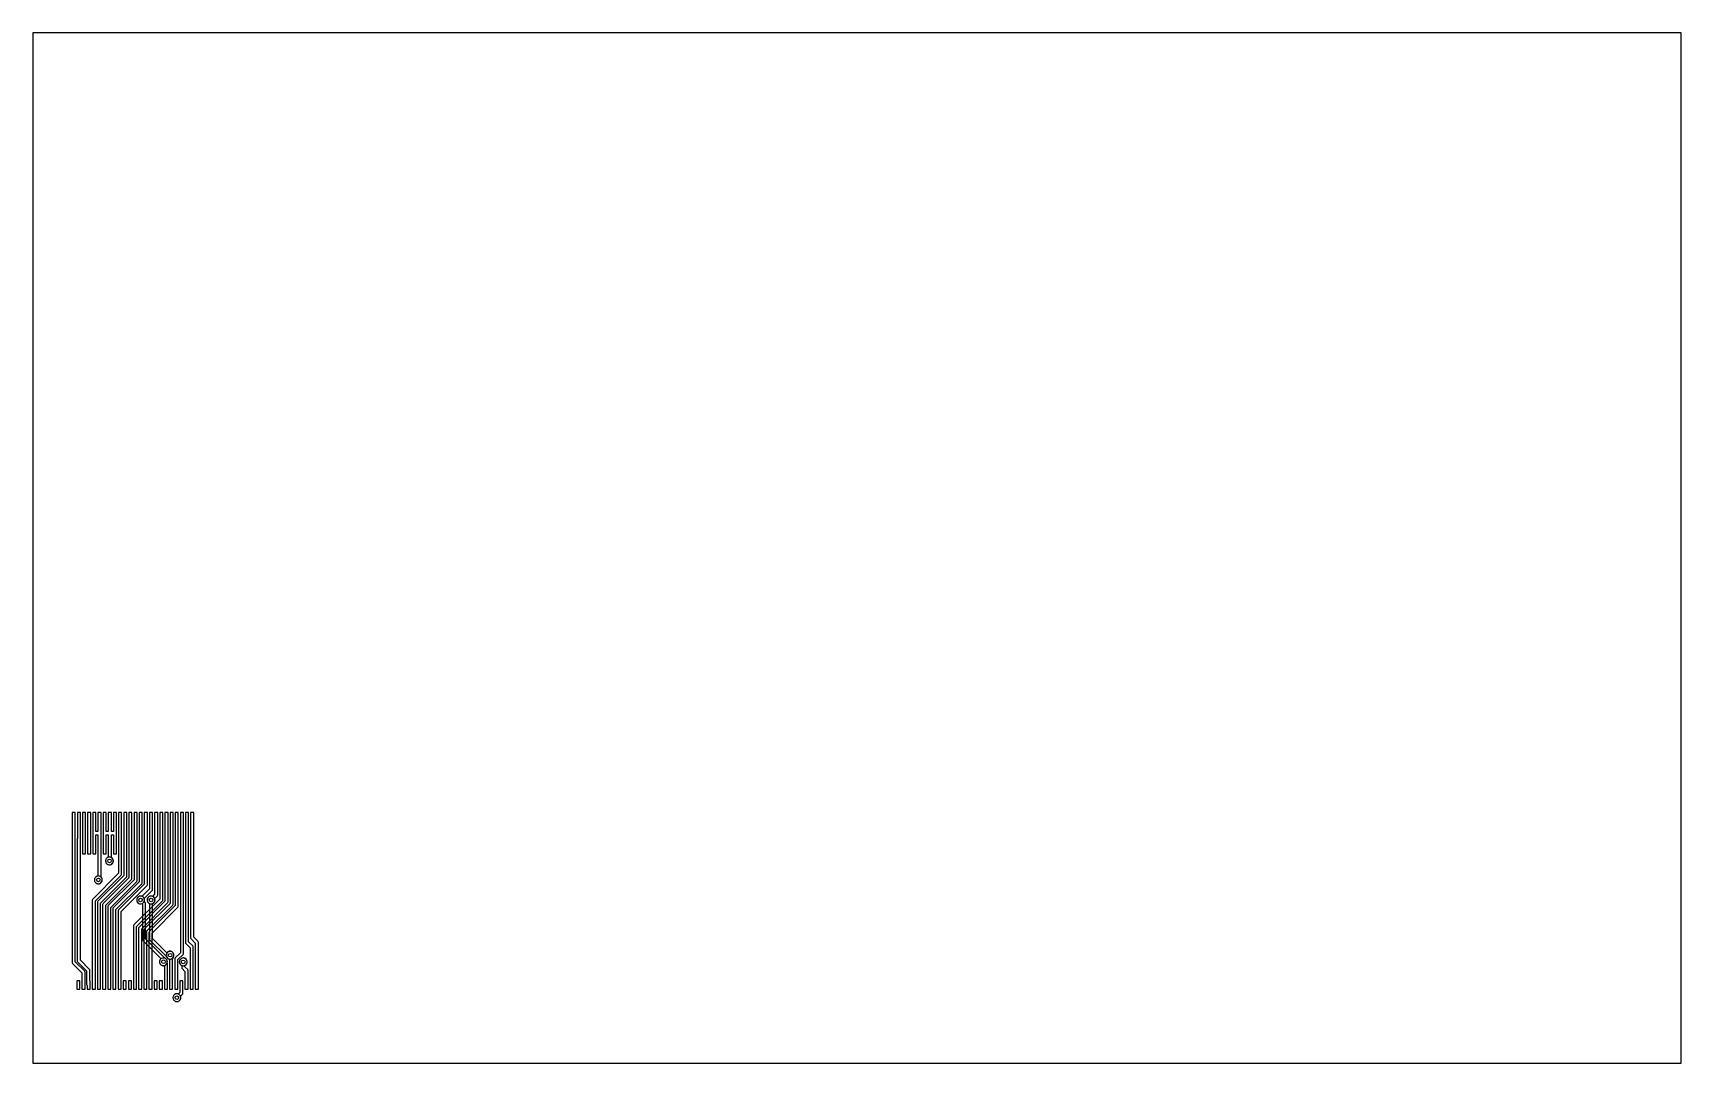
# Model space of a CAD drawing. Header units: millimetres. Extents: x 0 to 160, y 0 to 100.
import ezdxf

# ---------------------------------------------------------------- set-up
doc = ezdxf.new("R2010")
doc.units = ezdxf.units.MM

msp = doc.modelspace()

# ---------------------------------------------------------------- linework, layer by layer
at = {"layer": '16_copper'}
for points in [[(7.5, 19.25), (7.55, 19.26), (7.6, 19.28), (7.64, 19.31), (7.68, 19.34), (7.71, 19.37), (7.74, 19.41), (7.77, 19.45), (7.79, 19.5), (7.8, 19.55), (7.81, 19.6), (7.81, 19.65), (7.8, 19.7), (7.79, 19.74), (7.77, 19.79), (7.74, 19.83), (7.71, 19.87), (7.68, 19.91), (7.64, 19.94), (7.6, 19.96), (7.55, 19.98), (7.5, 19.99), (7.45, 20), (7.4, 20), (7.36, 19.99), (7.31, 19.98), (7.26, 19.96), (7.22, 19.94), (7.18, 19.91), (7.14, 19.87), (7.11, 19.83), (7.09, 19.79), (7.07, 19.74), (7.06, 19.7), (7.05, 19.65), (7.05, 19.6), (7.06, 19.55), (7.07, 19.5), (7.09, 19.45), (7.11, 19.41), (7.14, 19.37), (7.18, 19.34), (7.22, 19.31), (7.26, 19.28), (7.31, 19.26), (7.36, 19.25), (7.4, 19.24), (7.45, 19.24)], [(6.42, 17.41), (6.47, 17.42), (6.52, 17.44), (6.56, 17.46), (6.6, 17.5), (6.63, 17.53), (6.67, 17.57), (6.69, 17.61), (6.71, 17.66), (6.72, 17.71), (6.73, 17.76), (6.73, 17.8), (6.72, 17.85), (6.71, 17.9), (6.69, 17.95), (6.67, 17.99), (6.63, 18.03), (6.6, 18.06), (6.56, 18.1), (6.52, 18.12), (6.47, 18.14), (6.42, 18.15), (6.37, 18.16), (6.33, 18.16), (6.28, 18.15), (6.23, 18.14), (6.18, 18.12), (6.14, 18.1), (6.1, 18.06), (6.07, 18.03), (6.03, 17.99), (6.01, 17.95), (5.99, 17.9), (5.98, 17.85), (5.97, 17.8), (5.97, 17.76), (5.98, 17.71), (5.99, 17.66), (6.01, 17.61), (6.03, 17.57), (6.07, 17.53), (6.1, 17.5), (6.14, 17.46), (6.18, 17.44), (6.23, 17.42), (6.28, 17.41), (6.33, 17.4), (6.37, 17.4)], [(14.67, 9.45), (14.71, 9.46), (14.76, 9.48), (14.8, 9.5), (14.84, 9.53), (14.88, 9.57), (14.91, 9.61), (14.93, 9.65), (14.95, 9.7), (14.96, 9.74), (14.97, 9.79), (14.97, 9.84), (14.96, 9.89), (14.95, 9.94), (14.93, 9.98), (14.91, 10.03), (14.88, 10.07), (14.84, 10.1), (14.8, 10.13), (14.76, 10.16), (14.71, 10.18), (14.67, 10.19), (14.62, 10.2), (14.57, 10.2), (14.52, 10.19), (14.47, 10.18), (14.43, 10.16), (14.38, 10.13), (14.34, 10.1), (14.31, 10.07), (14.28, 10.03), (14.25, 9.98), (14.23, 9.94), (14.22, 9.89), (14.21, 9.84), (14.21, 9.79), (14.22, 9.74), (14.23, 9.7), (14.25, 9.65), (14.28, 9.61), (14.31, 9.57), (14.34, 9.53), (14.38, 9.5), (14.43, 9.48), (14.47, 9.46), (14.52, 9.45), (14.57, 9.44), (14.62, 9.44)], [(14.04, 5.98), (14.09, 5.99), (14.14, 6.01), (14.18, 6.03), (14.22, 6.07), (14.25, 6.1), (14.29, 6.14), (14.31, 6.18), (14.33, 6.23), (14.34, 6.28), (14.35, 6.33), (14.35, 6.37), (14.34, 6.42), (14.33, 6.47), (14.31, 6.52), (14.29, 6.56), (14.25, 6.6), (14.22, 6.63), (14.18, 6.67), (14.14, 6.69), (14.09, 6.71), (14.04, 6.72), (13.99, 6.73), (13.95, 6.73), (13.9, 6.72), (13.85, 6.71), (13.8, 6.69), (13.76, 6.67), (13.72, 6.63), (13.69, 6.6), (13.65, 6.56), (13.63, 6.52), (13.61, 6.47), (13.6, 6.42), (13.59, 6.37), (13.59, 6.33), (13.6, 6.28), (13.61, 6.23), (13.63, 6.18), (13.65, 6.14), (13.69, 6.1), (13.72, 6.07), (13.76, 6.03), (13.8, 6.01), (13.85, 5.99), (13.9, 5.98), (13.95, 5.97), (13.99, 5.97)]]:
    msp.add_lwpolyline(points, close=True, dxfattribs=at)
for points in [[(12.75, 9.46, 0.668179), (12.88, 10.14), (12.84, 10.17, 0.123321), (12.78, 10.22), (10.94, 12.06), (10.94, 15.49, 0.198912), (10.89, 15.6), (10.8, 15.7, 0.957233), (10.11, 16), (10.09, 15.95, 0.637025), (10.59, 15.48), (10.63, 15.43), (10.63, 12, 0.198912), (10.68, 11.89), (12.44, 10.13), (12.42, 10.11), (12.39, 10.08), (12.36, 10.04), (12.33, 10), (12.31, 9.95), (12.3, 9.9), (12.29, 9.85), (12.29, 9.8), (12.3, 9.75), (12.31, 9.71), (12.33, 9.66), (12.36, 9.62), (12.39, 9.58), (12.42, 9.54), (12.46, 9.51), (12.5, 9.49), (12.55, 9.47), (12.6, 9.46), (12.65, 9.45), (12.7, 9.45)], [(13.39, 10.1, 1), (13.24, 10.84), (13.19, 10.83, 0.150131), (13.01, 10.7), (11.62, 12.09), (11.62, 15.48, 0.957229), (11.35, 16.19), (11.3, 16.17, 0.637026), (11.32, 15.48), (11.32, 12.03, 0.198912), (11.36, 11.92), (12.92, 10.36, 0.123321), (12.97, 10.3), (13, 10.26), (13.03, 10.22), (13.06, 10.19), (13.1, 10.15), (13.15, 10.13), (13.19, 10.11), (13.24, 10.1), (13.29, 10.09), (13.34, 10.09)]]:
    msp.add_lwpolyline(points, format="xyb", close=True, dxfattribs=at)
at = {"layer": '1_copper'}
for points in [[(5.06, 7.56, 0.038611), (5.06, 7.58), (5.06, 8.82, 0.198912), (5.02, 8.93), (4.11, 9.84), (4.11, 22.32), (4.11, 22.34), (4.11, 24.32), (3.81, 24.32), (3.81, 22.34, 0.038611), (3.81, 22.32), (3.81, 9.77, 0.198912), (3.85, 9.67), (4.76, 8.76), (4.76, 7.58), (4.76, 7.56), (4.76, 7.18), (5.06, 7.18)], [(5.56, 7.56, 0.07762), (5.56, 7.6), (5.56, 7.98), (5.52, 7.98), (5.52, 9.01, 0.198912), (5.47, 9.12), (4.6, 10), (4.6, 20.32), (4.61, 20.32), (4.61, 24.32), (4.31, 24.32), (4.31, 21.79, 0.119949), (4.29, 21.72), (4.29, 9.93, 0.198912), (4.34, 9.83), (5.21, 8.95), (5.21, 7.62, 0.120621), (5.23, 7.55), (5.24, 7.54, 0.051982), (5.26, 7.51), (5.26, 7.18), (5.56, 7.18)], [(6.06, 7.56, 0.038611), (6.06, 7.58), (6.06, 15.74), (8.57, 18.25, 0.198912), (8.61, 18.36), (8.61, 22.32), (8.61, 22.34), (8.61, 24.32), (8.31, 24.32), (8.31, 22.34, 0.038611), (8.31, 22.32), (8.31, 18.42), (5.8, 15.92, 0.198912), (5.76, 15.81), (5.76, 7.58), (5.76, 7.56), (5.76, 7.18), (6.06, 7.18)], [(6.42, 17.41, 0.605784), (6.61, 18.05), (6.61, 22.32, 0.039069), (6.61, 22.34), (6.61, 24.32), (6.31, 24.32), (6.31, 22.47), (6.11, 22.47), (6.11, 24.32), (5.81, 24.32), (5.81, 22.35, 0.078994), (5.81, 22.3), (5.81, 20.32), (6.11, 20.32), (6.11, 22.17), (6.31, 22.17), (6.31, 18.16), (6.28, 18.15), (6.23, 18.14), (6.18, 18.12), (6.14, 18.1), (6.1, 18.06), (6.07, 18.03), (6.03, 17.99), (6.01, 17.95), (5.99, 17.9), (5.98, 17.85), (5.97, 17.8), (5.97, 17.76), (5.98, 17.71), (5.99, 17.66), (6.01, 17.61), (6.03, 17.57), (6.07, 17.53), (6.1, 17.5), (6.14, 17.46), (6.18, 17.44), (6.23, 17.42), (6.28, 17.41), (6.33, 17.4), (6.37, 17.4)], [(6.56, 7.56, 0.038611), (6.56, 7.58), (6.56, 15.53), (9.07, 18.03, 0.198912), (9.11, 18.14), (9.11, 22.32), (9.11, 22.34), (9.11, 24.32), (8.81, 24.32), (8.81, 22.34, 0.038611), (8.81, 22.32), (8.81, 18.2), (6.3, 15.7, 0.198912), (6.26, 15.59), (6.26, 7.58), (6.26, 7.56), (6.26, 7.18), (6.56, 7.18)], [(7.06, 7.56, 0.038611), (7.06, 7.58), (7.06, 15.32), (9.57, 17.82, 0.198912), (9.61, 17.93), (9.61, 22.32), (9.61, 22.34), (9.61, 24.32), (9.31, 24.32), (9.31, 22.34, 0.038611), (9.31, 22.32), (9.31, 17.99), (6.8, 15.49, 0.198912), (6.76, 15.38), (6.76, 7.58), (6.76, 7.56), (6.76, 7.18), (7.06, 7.18)], [(7.5, 19.25, 0.699132), (7.61, 19.95), (7.61, 22.17), (7.81, 22.17), (7.81, 20.32), (8.11, 20.32), (8.11, 22.29, 0.078994), (8.11, 22.34), (8.11, 24.32), (7.81, 24.32), (7.81, 22.47), (7.61, 22.47), (7.61, 24.32), (7.31, 24.32), (7.31, 22.47), (7.11, 22.47), (7.11, 24.32), (6.81, 24.32), (6.81, 22.35, 0.078994), (6.81, 22.3), (6.81, 20.32), (7.11, 20.32), (7.11, 22.17), (7.31, 22.17), (7.31, 19.98), (7.26, 19.96), (7.22, 19.94), (7.18, 19.91), (7.14, 19.87), (7.11, 19.83), (7.09, 19.79), (7.07, 19.74), (7.06, 19.7), (7.05, 19.65), (7.05, 19.6), (7.06, 19.55), (7.07, 19.5), (7.09, 19.45), (7.11, 19.41), (7.14, 19.37), (7.18, 19.34), (7.22, 19.31), (7.26, 19.28), (7.31, 19.26), (7.36, 19.25), (7.4, 19.24), (7.45, 19.24)], [(7.56, 7.56, 0.038611), (7.56, 7.58), (7.56, 15.11), (10.07, 17.62, 0.198912), (10.11, 17.72), (10.11, 22.32), (10.11, 22.34), (10.11, 24.32), (9.81, 24.32), (9.81, 22.34, 0.038611), (9.81, 22.32), (9.81, 17.79), (7.3, 15.28, 0.198912), (7.26, 15.17), (7.26, 7.58), (7.26, 7.56), (7.26, 7.18), (7.56, 7.18)], [(8.06, 7.56, 0.038611), (8.06, 7.58), (8.06, 14.9), (10.57, 17.41, 0.198912), (10.61, 17.52), (10.61, 22.32), (10.61, 22.34), (10.61, 24.32), (10.31, 24.32), (10.31, 22.34, 0.038611), (10.31, 22.32), (10.31, 17.58), (7.8, 15.07, 0.198912), (7.76, 14.97), (7.76, 7.58), (7.76, 7.56), (7.76, 7.18), (8.06, 7.18)], [(8.56, 7.56, 0.038611), (8.56, 7.58), (8.56, 14.7), (11.07, 17.2, 0.198912), (11.11, 17.31), (11.11, 22.32), (11.11, 22.34), (11.11, 24.32), (10.81, 24.32), (10.81, 22.34, 0.038611), (10.81, 22.32), (10.81, 17.37), (8.3, 14.87, 0.198912), (8.26, 14.76), (8.26, 7.58), (8.26, 7.56), (8.26, 7.18), (8.56, 7.18)], [(10.06, 7.56, 0.038611), (10.06, 7.58), (10.06, 13.24), (12.57, 15.74, 0.198912), (12.61, 15.85), (12.61, 22.32), (12.61, 22.34), (12.61, 24.32), (12.31, 24.32), (12.31, 22.34, 0.038611), (12.31, 22.32), (12.31, 15.91), (9.8, 13.41, 0.198912), (9.76, 13.3), (9.76, 7.58), (9.76, 7.56), (9.76, 7.18), (10.06, 7.18)], [(10.52, 15.46, 0.46627), (10.8, 15.97), (11.57, 16.74, 0.198912), (11.61, 16.84), (11.61, 22.32), (11.61, 22.34), (11.61, 24.32), (11.31, 24.32), (11.31, 22.34, 0.038611), (11.31, 22.32), (11.31, 16.91), (10.59, 16.19), (10.57, 16.19), (10.52, 16.2), (10.47, 16.21), (10.42, 16.21), (10.37, 16.2), (10.33, 16.19), (10.28, 16.17), (10.24, 16.15), (10.2, 16.12), (10.16, 16.08), (10.13, 16.04), (10.11, 16), (10.09, 15.95), (10.08, 15.91), (10.07, 15.86), (10.07, 15.81), (10.08, 15.76), (10.09, 15.71), (10.11, 15.66), (10.13, 15.62), (10.16, 15.58), (10.2, 15.55), (10.24, 15.52), (10.28, 15.49), (10.33, 15.47), (10.37, 15.46), (10.42, 15.45), (10.47, 15.45)], [(10.56, 7.56, 0.038611), (10.56, 7.58), (10.56, 13.03), (13.07, 15.54, 0.198912), (13.11, 15.64), (13.11, 22.32), (13.11, 22.34), (13.11, 24.32), (12.81, 24.32), (12.81, 22.34, 0.038611), (12.81, 22.32), (12.81, 15.71), (10.3, 13.2, 0.198912), (10.26, 13.09), (10.26, 7.58), (10.26, 7.56), (10.26, 7.18), (10.56, 7.18)], [(11.06, 7.56, 0.038611), (11.06, 7.58), (11.06, 12.82), (13.57, 15.33, 0.198912), (13.61, 15.44), (13.61, 22.32), (13.61, 22.34), (13.61, 24.32), (13.31, 24.32), (13.31, 22.34, 0.038611), (13.31, 22.32), (13.31, 15.5), (10.8, 12.99, 0.198912), (10.76, 12.89), (10.76, 7.58), (10.76, 7.56), (10.76, 7.18), (11.06, 7.18)], [(11.54, 15.46, 0.46627), (11.82, 15.96), (12.07, 16.21, 0.198912), (12.11, 16.32), (12.11, 22.32), (12.11, 22.34), (12.11, 24.32), (11.81, 24.32), (11.81, 22.34, 0.038611), (11.81, 22.32), (11.81, 16.38), (11.61, 16.18), (11.59, 16.19), (11.54, 16.2), (11.49, 16.21), (11.44, 16.21), (11.4, 16.2), (11.35, 16.19), (11.3, 16.17), (11.26, 16.14), (11.22, 16.11), (11.18, 16.08), (11.15, 16.04), (11.13, 15.99), (11.11, 15.95), (11.1, 15.9), (11.09, 15.85), (11.09, 15.8), (11.1, 15.75), (11.11, 15.71), (11.13, 15.66), (11.15, 15.62), (11.18, 15.58), (11.22, 15.54), (11.26, 15.51), (11.3, 15.49), (11.35, 15.47), (11.4, 15.46), (11.44, 15.45), (11.49, 15.45)], [(11.56, 7.56, 0.038611), (11.56, 7.58), (11.56, 12.62), (14.07, 15.12, 0.198912), (14.11, 15.23), (14.11, 22.32), (14.11, 22.34), (14.11, 24.32), (13.81, 24.32), (13.81, 22.34, 0.038611), (13.81, 22.32), (13.81, 15.29), (11.3, 12.79, 0.198912), (11.26, 12.68), (11.26, 7.58), (11.26, 7.56), (11.26, 7.18), (11.56, 7.18)], [(14.06, 7.56, 0.038611), (14.06, 7.58), (14.06, 10.04), (14.57, 10.54, 0.198912), (14.61, 10.65), (14.61, 22.32), (14.61, 22.34), (14.61, 24.32), (14.31, 24.32), (14.31, 22.34, 0.038611), (14.31, 22.32), (14.31, 10.71), (13.8, 10.21, 0.198912), (13.76, 10.1), (13.76, 7.58), (13.76, 7.56), (13.76, 7.18), (14.06, 7.18)], [(15.56, 7.56, 0.038611), (15.56, 7.58), (15.56, 11.26, 0.198912), (15.52, 11.37), (15.11, 11.77), (15.11, 22.32), (15.11, 22.34), (15.11, 24.32), (14.81, 24.32), (14.81, 22.34, 0.038611), (14.81, 22.32), (14.81, 11.71, 0.198912), (14.85, 11.6), (15.26, 11.2), (15.26, 7.58), (15.26, 7.56), (15.26, 7.18), (15.56, 7.18)], [(16.06, 7.56, 0.038611), (16.06, 7.58), (16.06, 11.71, 0.198912), (16.02, 11.82), (15.61, 12.22), (15.61, 22.32), (15.61, 22.34), (15.61, 24.32), (15.31, 24.32), (15.31, 22.34, 0.038611), (15.31, 22.32), (15.31, 12.16, 0.198912), (15.35, 12.05), (15.76, 11.65), (15.76, 7.58), (15.76, 7.56), (15.76, 7.18), (16.06, 7.18)], [(13.06, 7.56, 0.038611), (13.06, 7.58), (13.06, 9.59, 0.194928), (13.03, 9.71), (13.04, 9.75, 1), (12.3, 9.9), (12.29, 9.85, 0.503543), (12.76, 9.46), (12.76, 7.58), (12.76, 7.56), (12.76, 7.18), (13.06, 7.18)], [(13.56, 7.56, 0.038611), (13.56, 7.58), (13.56, 10.18, 0.93906), (13.1, 10.79), (13.06, 10.75, 0.638075), (13.26, 10.1), (13.26, 7.58), (13.26, 7.56), (13.26, 7.18), (13.56, 7.18)], [(15.06, 7.56, 0.038611), (15.06, 7.58), (15.06, 8.97, 0.198912), (15.02, 9.07), (14.75, 9.35), (14.75, 9.47, 0.957229), (14.47, 10.18), (14.43, 10.16, 0.637026), (14.44, 9.47), (14.44, 9.28, 0.198912), (14.49, 9.18), (14.76, 8.9), (14.76, 7.58), (14.76, 7.56), (14.76, 7.18), (15.06, 7.18)], [(14.04, 5.98, 0.46627), (14.32, 6.49), (14.52, 6.68, 0.198912), (14.56, 6.79), (14.56, 7.58), (14.56, 7.6), (14.56, 7.98), (14.26, 7.98), (14.26, 7.6, 0.038611), (14.26, 7.58), (14.26, 6.85), (14.11, 6.7), (14.09, 6.71), (14.04, 6.72), (13.99, 6.73), (13.95, 6.73), (13.9, 6.72), (13.85, 6.71), (13.8, 6.69), (13.76, 6.67), (13.72, 6.63), (13.69, 6.6), (13.65, 6.56), (13.63, 6.52), (13.61, 6.47), (13.6, 6.42), (13.59, 6.37), (13.59, 6.33), (13.6, 6.28), (13.61, 6.23), (13.63, 6.18), (13.65, 6.14), (13.69, 6.1), (13.72, 6.07), (13.76, 6.03), (13.8, 6.01), (13.85, 5.99), (13.9, 5.98), (13.95, 5.97), (13.99, 5.97)]]:
    msp.add_lwpolyline(points, format="xyb", close=True, dxfattribs=at)
for points in [[(5.11, 24.32), (4.81, 24.32), (4.81, 20.32), (5.11, 20.32)], [(5.61, 24.32), (5.31, 24.32), (5.31, 20.32), (5.61, 20.32)], [(4.56, 7.98), (4.26, 7.98), (4.26, 7.18), (4.56, 7.18)], [(9.06, 7.98), (8.76, 7.98), (8.76, 7.18), (9.06, 7.18)], [(9.56, 7.98), (9.26, 7.98), (9.26, 7.18), (9.56, 7.18)], [(12.06, 7.98), (11.76, 7.98), (11.76, 7.18), (12.06, 7.18)], [(12.56, 7.98), (12.26, 7.98), (12.26, 7.18), (12.56, 7.18)]]:
    msp.add_lwpolyline(points, close=True, dxfattribs=at)
at = {"layer": 'drills_via_1_16'}
for centre in [(7.43, 19.62), (6.35, 17.78), (10.45, 15.83), (11.47, 15.83), (12.67, 9.83), (13.31, 10.47), (14.59, 9.82), (13.97, 6.35)]:
    msp.add_circle(centre, 0.175, dxfattribs=at)
at = {"layer": 'outline'}
msp.add_lwpolyline([(0, 0), (160, 0), (160, 100), (0, 100), (0, 0)], close=True, dxfattribs=at)

doc.saveas('drawing.dxf')
